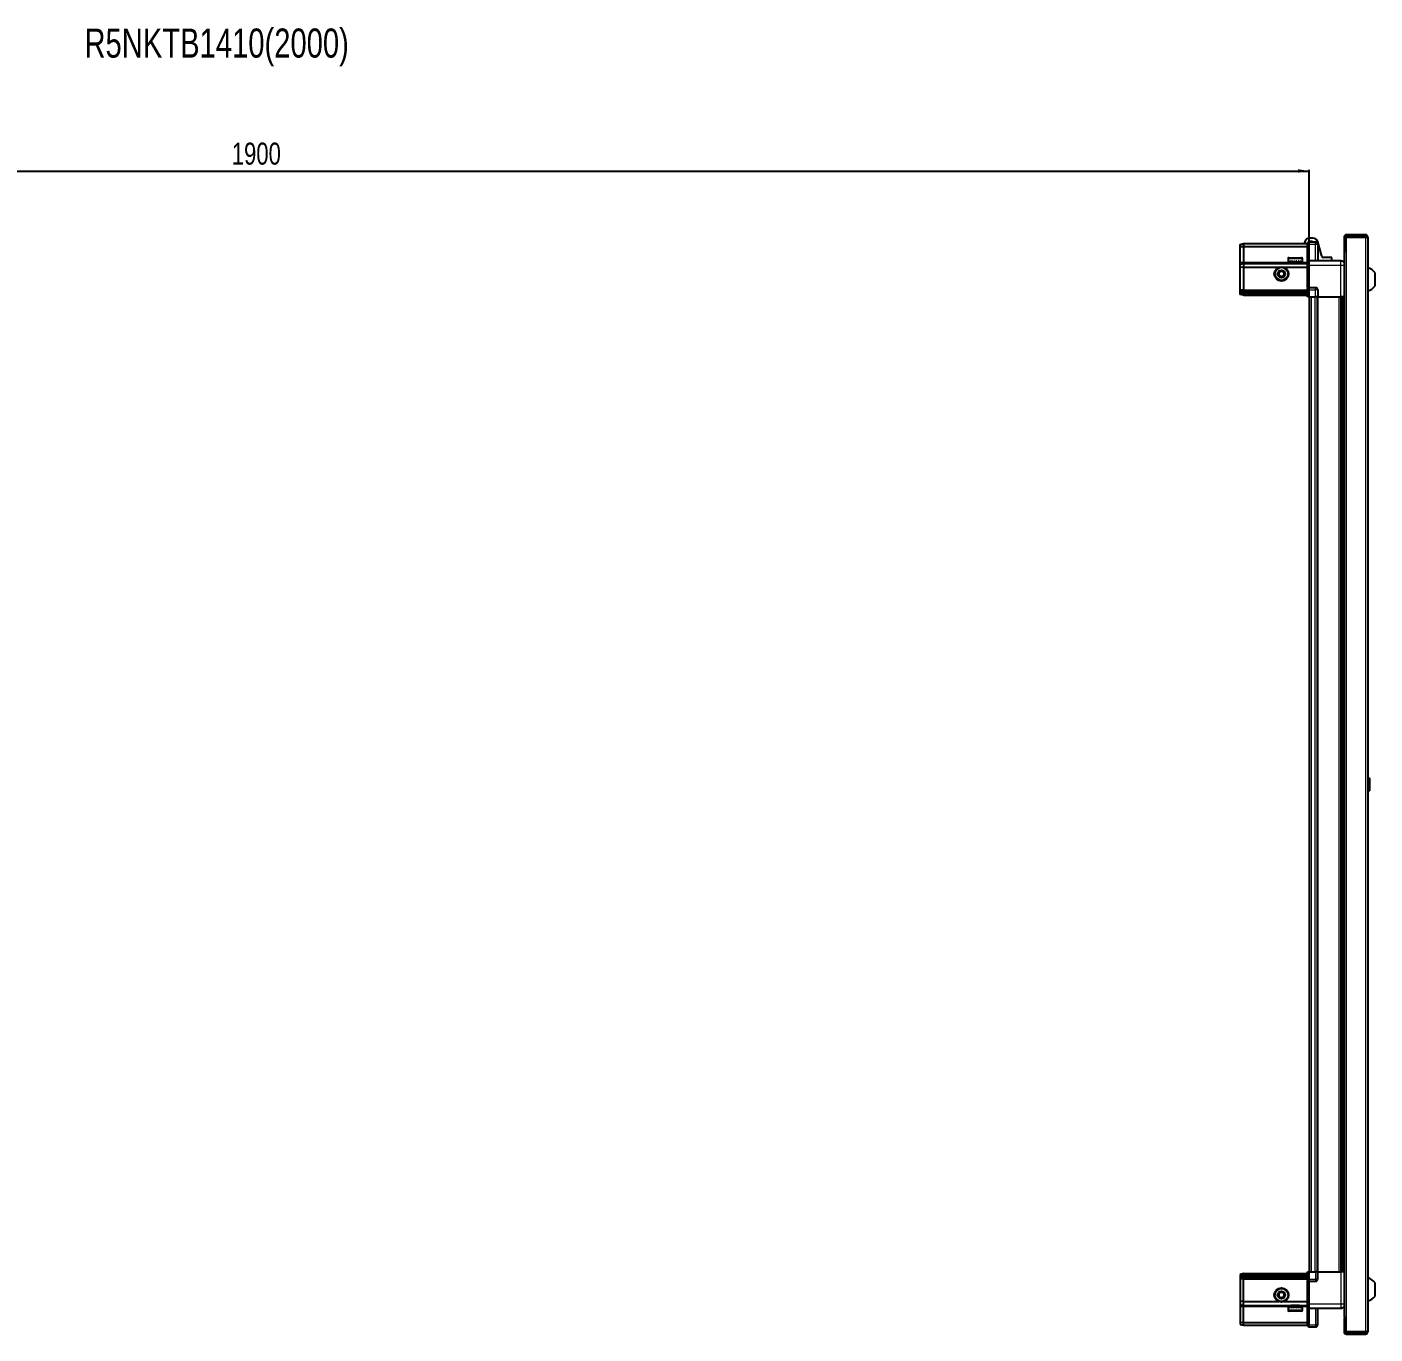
# Model space of a CAD drawing. Header units: millimetres. Extents: x 1219 to 6664, y -1644 to 1865.
# Drawn here: x 3791 to 5016, y 677 to 1865 of the extents above; entities that cross this region are included whole.
import ezdxf

# ---------------------------------------------------------------- set-up
doc = ezdxf.new("R2010")
doc.units = ezdxf.units.MM
doc.layers.add('FORMAT', color=7, linetype='Continuous')
doc.styles.add('SLDTEXTSTYLE0', font='TXT', dxfattribs={"width": 0.75})
doc.dimstyles.new('SLDDIMSTYLE0', dxfattribs={"dimtxt": 20, "dimasz": 10, "dimexe": 0, "dimexo": 0.0625, "dimgap": 5, "dimtad": 2, "dimdec": 1, "dimrnd": 1e-09, "dimzin": 12, "dimdsep": 46, "dimtxsty": 'SLDTEXTSTYLE0', "dimsah": 1, "dimcen": 0.09, "dimadec": 0, "dimazin": 3, "dimtfac": 1, "dimtofl": 0, "dimtmove": 0, "dimatfit": 3, "dimfxl": 0, "dimfrac": 2, "dimtolj": 1, "dimtzin": 12, "dimarcsym": 0})

# ---------------------------------------------------------------- blocks, each defined once
blk = doc.blocks.new('_D_6')
at = {"layer": 'FORMAT'}
for p, q in [((3056.5, 1619.3), (3056.5, 1734.8)), ((3056.5, 1733.8), (4956.5, 1733.8)), ((4956.5, 1619.3), (4956.5, 1734.8))]:
    blk.add_line(p, q, dxfattribs=at)
for points in [[(3056.5, 1733.8), (3066.5, 1732.3), (3066.5, 1735.4)], [(4956.5, 1733.8), (4946.5, 1735.4), (4946.5, 1732.3)]]:
    blk.add_solid(points, dxfattribs=at)
at = {"layer": 'FORMAT', "insert": (3976.9, 1759.6), "char_height": 20, "attachment_point": 1, "style": 'SLDTEXTSTYLE0'}
blk.add_mtext('1900', dxfattribs=at)

msp = doc.modelspace()

# ---------------------------------------------------------------- linework, layer by layer
at = {"color": 7, "linetype": 'Continuous', "lineweight": 25}
for p, q in [((4893.81, 1667.02), (4896.81, 1667.82)), ((4896.81, 1667.82), (4896.81, 1665.32)), ((4896.81, 1667.82), (4955.11, 1667.82)), ((4952.44, 1669.56), (4951.95, 1667.82)), ((4955.98, 1669.32), (4955.11, 1668.82)), ((4955.11, 1668.82), (4955.11, 1667.32)), ((4955.11, 1652.52), (4955.11, 1667.32)), ((4956.31, 1669.32), (4955.98, 1669.32)), ((4956.31, 1667.32), (4956.31, 1669.32)), ((4956.31, 1669.32), (4962.31, 1669.32)), ((4956.31, 1667.32), (4956.31, 1652.52)), ((4960, 1672.82), (4956.77, 1672.82)), ((4964.31, 1667.32), (4964.31, 1652.32)), ((4968.09, 1656.41), (4964.32, 1669.56)), ((4988.31, 1673.72), (4988.31, 1661.32)), ((4989.81, 1673.72), (4989.81, 1661.32)), ((4990.31, 1660.82), (4990.31, 1673.72)), ((4990.31, 1673.72), (5007.71, 1673.72)), ((5007.71, 1675.82), (4990.41, 1675.82)), ((5007.71, 1674.32), (4990.41, 1674.32)), ((5007.71, 1674.32), (5007.71, 1675.82)), ((5007.71, 1673.72), (5009.81, 1673.72)), ((5009.81, 1673.72), (5009.81, 678.92)), ((4893.81, 1665.17), (4893.81, 1667.02)), ((4893.81, 1665.17), (4896.81, 1665.32)), ((4893.81, 1650.82), (4893.81, 1665.17)), ((4896.81, 1665.32), (4896.81, 1650.82)), ((4896.81, 1665.32), (4955.11, 1665.32)), ((4938.11, 1655.02), (4949.51, 1655.02)), ((4977.26, 1655.32), (4969.53, 1655.32)), ((4977.26, 1652.32), (4977.26, 1655.32)), ((4988.21, 1660.82), (4988.21, 691.82)), ((4988.21, 1660.82), (4990.31, 1660.82)), ((4988.31, 1661.32), (4989.81, 1661.32)), ((4893.81, 1649.02), (4893.81, 1650.82)), ((4893.81, 1649.02), (4896.81, 1649.82)), ((4893.81, 1645.99), (4893.81, 1649.02)), ((4896.81, 1646.32), (4893.81, 1645.99)), ((4893.81, 1625.82), (4893.81, 1645.99)), ((4896.81, 1650.82), (4896.81, 1649.82)), ((4896.81, 1649.82), (4896.81, 1646.32)), ((4896.81, 1649.82), (4955.11, 1649.82)), ((4896.81, 1646.32), (4896.81, 1625.82)), ((4896.81, 1646.32), (4928.81, 1646.32)), ((4933.81, 1646.32), (4955.11, 1646.32)), ((4937.31, 1654.22), (4937.31, 1651.32)), ((4937.31, 1651.32), (4937.35, 1651.32)), ((4937.47, 1651.82), (4937.35, 1651.82)), ((4937.35, 1651.82), (4937.35, 1651.32)), ((4937.35, 1651.32), (4937.47, 1651.32)), ((4937.47, 1651.82), (4937.47, 1651.32)), ((4937.47, 1651.32), (4937.88, 1651.32)), ((4938.22, 1651.82), (4937.88, 1651.82)), ((4937.88, 1651.82), (4937.88, 1651.32)), ((4937.88, 1651.32), (4938.22, 1651.32)), ((4938.22, 1651.82), (4938.22, 1651.32)), ((4938.22, 1651.32), (4938.99, 1651.32)), ((4939.52, 1651.82), (4938.99, 1651.82)), ((4938.99, 1651.82), (4938.99, 1651.32)), ((4938.99, 1651.32), (4939.52, 1651.32)), ((4939.41, 1651.32), (4939.41, 1651.22)), ((4939.41, 1651.22), (4948.21, 1651.22)), ((4939.52, 1651.82), (4939.52, 1651.32)), ((4939.52, 1651.32), (4940.57, 1651.32)), ((4939.81, 1650.82), (4940.5, 1650.34)), ((4939.81, 1650.82), (4947.81, 1650.82)), ((4940.5, 1650.34), (4939.81, 1649.86)), ((4939.81, 1649.86), (4939.81, 1649.82)), ((4939.81, 1649.86), (4947.81, 1649.86)), ((4940.5, 1650.34), (4947.12, 1650.34)), ((4941.23, 1651.82), (4940.57, 1651.82)), ((4940.57, 1651.82), (4940.57, 1651.32)), ((4940.57, 1651.32), (4941.23, 1651.32)), ((4941.23, 1651.82), (4941.23, 1651.32)), ((4941.23, 1651.32), (4942.47, 1651.32)), ((4943.2, 1651.82), (4942.47, 1651.82)), ((4942.47, 1651.82), (4942.47, 1651.32)), ((4942.47, 1651.32), (4942.91, 1651.32)), ((4942.91, 1651.82), (4942.91, 1651.32)), ((4943.2, 1651.82), (4943.2, 1651.32)), ((4943.2, 1651.32), (4944.5, 1651.32)), ((4945.23, 1651.82), (4944.5, 1651.82)), ((4944.5, 1651.82), (4944.5, 1651.32)), ((4944.77, 1651.82), (4944.77, 1651.32)), ((4944.77, 1651.32), (4945.23, 1651.32)), ((4945.23, 1651.82), (4945.23, 1651.32)), ((4945.23, 1651.32), (4946.47, 1651.32)), ((4947.12, 1651.82), (4946.47, 1651.82)), ((4946.47, 1651.82), (4946.47, 1651.32)), ((4946.47, 1651.32), (4947.12, 1651.32)), ((4947.12, 1651.82), (4947.12, 1651.32)), ((4947.12, 1651.32), (4948.17, 1651.32)), ((4947.12, 1650.34), (4947.81, 1650.82)), ((4947.81, 1649.86), (4947.12, 1650.34)), ((4947.81, 1649.82), (4947.81, 1649.86)), ((4948.69, 1651.82), (4948.17, 1651.82)), ((4948.17, 1651.82), (4948.17, 1651.32)), ((4948.17, 1651.32), (4948.69, 1651.32)), ((4948.21, 1651.22), (4948.21, 1651.32)), ((4948.69, 1651.82), (4948.69, 1651.32)), ((4948.69, 1651.32), (4949.45, 1651.32)), ((4949.78, 1651.82), (4949.45, 1651.82)), ((4949.45, 1651.82), (4949.45, 1651.32)), ((4949.45, 1651.32), (4949.78, 1651.32)), ((4949.78, 1651.82), (4949.78, 1651.32)), ((4949.78, 1651.32), (4950.17, 1651.32)), ((4950.28, 1651.82), (4950.17, 1651.82)), ((4950.17, 1651.82), (4950.17, 1651.32)), ((4950.17, 1651.32), (4950.28, 1651.32)), ((4950.28, 1651.82), (4950.28, 1651.32)), ((4950.28, 1651.32), (4950.31, 1651.32)), ((4950.31, 1651.32), (4950.31, 1654.22)), ((4955.11, 1652.32), (4955.11, 1652.52)), ((4956.31, 1652.32), (4955.11, 1652.32)), ((4955.11, 1648.32), (4955.11, 1652.32)), ((4955.11, 1628.02), (4955.11, 1648.32)), ((4956.31, 1652.52), (4956.31, 1652.32)), ((4956.31, 1652.32), (4956.31, 1648.32)), ((4956.31, 1652.32), (4985.31, 1652.32)), ((4956.31, 1648.32), (4956.31, 1628.02)), ((5016.41, 1629.32), (5016.41, 1641.32)), ((4893.81, 1624.02), (4893.81, 1625.82)), ((4896.81, 1624.82), (4893.81, 1624.02)), ((4893.81, 1623.28), (4893.81, 1624.02)), ((4896.81, 1623.82), (4893.81, 1623.28)), ((4893.81, 1622.78), (4893.81, 1623.28)), ((4893.81, 1621.63), (4893.81, 1622.78)), ((4896.81, 1622.32), (4893.81, 1622.78)), ((4896.81, 1620.82), (4893.81, 1621.63)), ((4896.81, 1625.82), (4896.81, 1624.82)), ((4896.81, 1624.82), (4896.81, 1623.82)), ((4896.81, 1624.82), (4955.11, 1624.82)), ((4896.81, 1623.82), (4955.11, 1623.82)), ((4896.81, 1623.82), (4896.81, 1622.32)), ((4896.81, 1622.32), (4896.81, 1620.82)), ((4896.81, 1622.32), (4955.11, 1622.32)), ((4896.81, 1620.82), (4955.11, 1620.82)), ((4955.11, 1627.82), (4955.11, 1628.02)), ((4956.31, 1627.82), (4955.11, 1627.82)), ((4955.11, 1627.82), (4955.11, 1627.15)), ((4955.11, 1619.32), (4955.11, 1627.15)), ((4955.98, 1619.32), (4955.11, 1619.32)), ((4955.98, 1625.82), (4955.98, 1619.32)), ((4956.31, 1619.32), (4955.98, 1619.32)), ((4956.31, 1628.02), (4956.31, 1627.82)), ((4956.31, 1625.82), (4956.31, 1627.82)), ((4956.31, 1625.82), (4956.31, 1627.82)), ((4956.31, 1627.82), (4962.31, 1627.82)), ((4956.31, 1625.82), (4956.31, 1619.32)), ((4956.31, 1619.32), (4962.31, 1619.32)), ((4956.46, 1619.32), (4956.46, 733.32)), ((4964.31, 1619.32), (4962.31, 1619.32)), ((4963.66, 1619.32), (4963.66, 733.32)), ((4964.31, 1625.82), (4964.31, 1619.32)), ((4964.31, 1619.32), (4985.31, 1619.32)), ((4986.33, 733.32), (4986.33, 1619.32)), ((4986.37, 733.32), (4986.37, 1619.32)), ((4988.16, 1619.32), (4988.16, 733.32)), ((5010.8, 1182.11), (5009.81, 1181.12)), ((5011.31, 1182.11), (5010.8, 1182.11)), ((5010.8, 1182.11), (5010.8, 1170.54)), ((5011.31, 1182.11), (5011.31, 1170.54)), ((5009.81, 1171.52), (5010.8, 1170.54)), ((5010.8, 1170.54), (5011.31, 1170.54)), ((4896.81, 731.82), (4893.81, 731.02)), ((4893.81, 731.02), (4893.81, 729.87)), ((4896.81, 730.32), (4893.81, 729.87)), ((4893.81, 729.87), (4893.81, 729.37)), ((4896.81, 728.82), (4893.81, 729.37)), ((4893.81, 729.37), (4893.81, 728.63)), ((4896.81, 727.82), (4893.81, 728.63)), ((4893.81, 728.63), (4893.81, 726.82)), ((4893.81, 726.82), (4893.81, 706.66)), ((4896.81, 730.32), (4896.81, 731.82)), ((4896.81, 731.82), (4955.11, 731.82)), ((4896.81, 728.82), (4896.81, 730.32)), ((4896.81, 730.32), (4955.11, 730.32)), ((4896.81, 728.82), (4955.11, 728.82)), ((4896.81, 727.82), (4896.81, 728.82)), ((4896.81, 727.82), (4955.11, 727.82)), ((4896.81, 726.82), (4896.81, 727.82)), ((4896.81, 706.32), (4896.81, 726.82)), ((4955.11, 725.5), (4955.11, 733.32)), ((4955.11, 733.32), (4955.98, 733.32)), ((4955.11, 725.5), (4955.11, 724.82)), ((4956.31, 724.82), (4955.11, 724.82)), ((4955.11, 724.62), (4955.11, 724.82)), ((4955.11, 704.32), (4955.11, 724.62)), ((4955.98, 733.32), (4955.98, 733.32)), ((4955.98, 733.32), (4955.98, 726.82)), ((4956.31, 733.32), (4955.98, 733.32)), ((4956.31, 733.32), (4956.31, 726.82)), ((4956.31, 733.32), (4956.31, 733.32)), ((4956.31, 733.32), (4962.31, 733.32)), ((4956.31, 733.32), (4956.31, 726.82)), ((4956.31, 724.82), (4956.31, 726.82)), ((4956.31, 724.82), (4956.31, 724.62)), ((4956.31, 724.82), (4962.31, 724.82)), ((4956.31, 724.62), (4956.31, 704.32)), ((4964.31, 733.32), (4962.31, 733.32)), ((4964.31, 726.82), (4964.31, 733.32)), ((4964.31, 733.32), (4985.31, 733.32)), ((5016.41, 711.32), (5016.41, 723.32)), ((4896.81, 706.32), (4893.81, 706.66)), ((4893.81, 706.66), (4893.81, 703.63)), ((4893.81, 703.63), (4896.81, 702.82)), ((4893.81, 703.63), (4893.81, 701.82)), ((4893.81, 701.82), (4893.81, 687.48)), ((4896.81, 706.32), (4928.81, 706.32)), ((4896.81, 702.82), (4896.81, 706.32)), ((4896.81, 702.82), (4955.11, 702.82)), ((4896.81, 701.82), (4896.81, 702.82)), ((4896.81, 687.32), (4896.81, 701.82)), ((4933.81, 706.32), (4955.11, 706.32)), ((4937.31, 701.32), (4937.31, 698.42)), ((4937.33, 701.32), (4937.31, 701.32)), ((4937.33, 700.82), (4937.33, 701.32)), ((4937.43, 701.32), (4937.33, 701.32)), ((4937.33, 700.82), (4937.43, 700.82)), ((4937.43, 700.82), (4937.43, 701.32)), ((4937.8, 701.32), (4937.43, 701.32)), ((4937.8, 700.82), (4937.8, 701.32)), ((4938.12, 701.32), (4937.8, 701.32)), ((4937.8, 700.82), (4938.12, 700.82)), ((4938.12, 700.82), (4938.12, 701.32)), ((4938.86, 701.32), (4938.12, 701.32)), ((4938.86, 700.82), (4938.86, 701.32)), ((4939.37, 701.32), (4938.86, 701.32)), ((4938.86, 700.82), (4939.37, 700.82)), ((4939.37, 700.82), (4939.37, 701.32)), ((4940.4, 701.32), (4939.37, 701.32)), ((4939.41, 701.42), (4939.41, 701.32)), ((4948.21, 701.42), (4939.41, 701.42)), ((4939.81, 702.82), (4939.81, 702.79)), ((4939.81, 702.79), (4940.5, 702.31)), ((4947.81, 702.79), (4939.81, 702.79)), ((4940.5, 702.31), (4939.81, 701.82)), ((4947.81, 701.82), (4939.81, 701.82)), ((4940.4, 700.82), (4940.4, 701.32)), ((4941.05, 701.32), (4940.4, 701.32)), ((4940.4, 700.82), (4941.05, 700.82)), ((4947.12, 702.31), (4940.5, 702.31)), ((4941.05, 700.82), (4941.05, 701.32)), ((4942.28, 701.32), (4941.05, 701.32)), ((4942.28, 700.82), (4942.28, 701.32)), ((4942.77, 701.32), (4942.28, 701.32)), ((4942.28, 700.82), (4943, 700.82)), ((4942.77, 700.82), (4942.77, 701.32)), ((4943, 700.82), (4943, 701.32)), ((4944.3, 701.32), (4943, 701.32)), ((4944.3, 700.82), (4944.3, 701.32)), ((4944.3, 700.82), (4945.04, 700.82)), ((4944.64, 700.82), (4944.64, 701.32)), ((4945.04, 701.32), (4944.64, 701.32)), ((4945.04, 700.82), (4945.04, 701.32)), ((4946.28, 701.32), (4945.04, 701.32)), ((4946.28, 700.82), (4946.28, 701.32)), ((4946.95, 701.32), (4946.28, 701.32)), ((4946.28, 700.82), (4946.95, 700.82)), ((4946.95, 700.82), (4946.95, 701.32)), ((4948.02, 701.32), (4946.95, 701.32)), ((4947.12, 702.31), (4947.81, 702.79)), ((4947.81, 701.82), (4947.12, 702.31)), ((4947.81, 702.79), (4947.81, 702.82)), ((4948.02, 700.82), (4948.02, 701.32)), ((4948.55, 701.32), (4948.02, 701.32)), ((4948.02, 700.82), (4948.55, 700.82)), ((4948.21, 701.32), (4948.21, 701.42)), ((4948.55, 700.82), (4948.55, 701.32)), ((4949.34, 701.32), (4948.55, 701.32)), ((4949.34, 700.82), (4949.34, 701.32)), ((4949.7, 701.32), (4949.34, 701.32)), ((4949.34, 700.82), (4949.7, 700.82)), ((4949.7, 700.82), (4949.7, 701.32)), ((4950.13, 701.32), (4949.7, 701.32)), ((4950.13, 700.82), (4950.13, 701.32)), ((4950.26, 701.32), (4950.13, 701.32)), ((4950.13, 700.82), (4950.26, 700.82)), ((4950.26, 700.82), (4950.26, 701.32)), ((4950.31, 701.32), (4950.26, 701.32)), ((4950.31, 698.42), (4950.31, 701.32)), ((4955.11, 700.32), (4955.11, 704.32)), ((4956.31, 700.32), (4955.11, 700.32)), ((4955.11, 700.12), (4955.11, 700.32)), ((4955.11, 685.32), (4955.11, 700.12)), ((4956.31, 704.32), (4956.31, 700.32)), ((4956.31, 700.32), (4956.31, 700.12)), ((4956.31, 700.32), (4985.31, 700.32)), ((4956.31, 700.12), (4956.31, 685.32)), ((4956.31, 700.12), (4956.31, 685.32)), ((4964.31, 685.32), (4964.31, 700.32)), ((4893.81, 687.48), (4896.81, 687.32)), ((4893.81, 687.48), (4893.81, 685.63)), ((4896.81, 687.32), (4955.11, 687.32)), ((4896.81, 684.82), (4896.81, 687.32)), ((4949.51, 697.62), (4938.11, 697.62)), ((4990.31, 691.82), (4988.21, 691.82)), ((4988.31, 691.32), (4989.81, 691.32)), ((4988.31, 691.32), (4988.31, 678.92)), ((4989.81, 691.32), (4989.81, 678.92)), ((4990.31, 678.92), (4990.31, 691.82)), ((4893.81, 685.63), (4896.81, 684.82)), ((4896.81, 684.82), (4955.11, 684.82)), ((4955.11, 685.32), (4955.11, 683.82)), ((4955.11, 683.82), (4955.98, 683.32)), ((4956.31, 683.32), (4955.98, 683.32)), ((4956.31, 683.32), (4956.31, 685.32)), ((4956.31, 683.32), (4962.31, 683.32)), ((5007.71, 678.92), (4990.31, 678.92)), ((4990.41, 678.32), (5007.71, 678.32)), ((4990.41, 676.82), (5007.71, 676.82)), ((5009.81, 678.92), (5007.71, 678.92)), ((5007.71, 678.32), (5007.71, 676.82))]:
    msp.add_line(p, q, dxfattribs=at)
at = {"color": 8, "linetype": 'Continuous', "lineweight": 18}
for p, q in [((4956.31, 1667.32), (4955.11, 1667.32)), ((4956.31, 1667.32), (4962.31, 1667.32)), ((4962.31, 1667.32), (4962.31, 1669.32)), ((4962.31, 1652.32), (4962.31, 1667.32)), ((4962.31, 1667.32), (4964.31, 1667.32)), ((4989.81, 1673.72), (4988.31, 1673.72)), ((4990.41, 1674.32), (4990.41, 1675.82)), ((5007.71, 1673.72), (5007.71, 678.92)), ((4990.31, 1660.82), (4990.31, 691.82)), ((4893.81, 1650.82), (4896.81, 1650.82)), ((4896.81, 1650.82), (4939.81, 1650.82)), ((4937.31, 1654.22), (4950.31, 1654.22)), ((4947.81, 1650.82), (4955.11, 1650.82)), ((4955.11, 1652.52), (4956.31, 1652.52)), ((4956.31, 1648.32), (4955.11, 1648.32)), ((4956.31, 1648.32), (4985.31, 1648.32)), ((4985.31, 1619.32), (4985.31, 1648.32)), ((4896.81, 1625.82), (4893.81, 1625.82)), ((4896.81, 1625.82), (4955.11, 1625.82)), ((4955.11, 1628.02), (4956.31, 1628.02)), ((4956.31, 1625.82), (4955.98, 1625.82)), ((4956.31, 1625.82), (4962.31, 1625.82)), ((4958.46, 1619.32), (4958.46, 733.32)), ((4961.66, 1619.32), (4961.66, 733.32)), ((4962.31, 1625.82), (4962.31, 1627.82)), ((4964.31, 1625.82), (4962.31, 1625.82)), ((4962.31, 1619.32), (4962.31, 1625.82)), ((4964.31, 1619.32), (4964.31, 733.32)), ((4983.71, 733.32), (4983.71, 1619.32)), ((4985.13, 1619.32), (4985.13, 733.32)), ((4987.58, 733.32), (4987.58, 1619.32)), ((4896.81, 726.82), (4893.81, 726.82)), ((4896.81, 726.82), (4955.11, 726.82)), ((4956.31, 724.62), (4955.11, 724.62)), ((4956.31, 733.32), (4955.98, 733.32)), ((4956.31, 726.82), (4955.98, 726.82)), ((4956.31, 726.82), (4962.31, 726.82)), ((4962.31, 733.32), (4962.31, 726.82)), ((4964.31, 726.82), (4962.31, 726.82)), ((4962.31, 726.82), (4962.31, 724.82)), ((4985.31, 733.32), (4985.31, 704.32)), ((4893.81, 701.82), (4896.81, 701.82)), ((4896.81, 701.82), (4939.81, 701.82)), ((4947.81, 701.82), (4955.11, 701.82)), ((4956.31, 704.32), (4955.11, 704.32)), ((4956.31, 700.12), (4955.11, 700.12)), ((4956.31, 704.32), (4985.31, 704.32)), ((4962.31, 700.32), (4962.31, 685.32)), ((4950.31, 698.42), (4937.31, 698.42)), ((4956.31, 685.32), (4955.11, 685.32)), ((4956.31, 685.32), (4962.31, 685.32)), ((4962.31, 685.32), (4962.31, 683.32)), ((4962.31, 685.32), (4964.31, 685.32)), ((4989.81, 678.92), (4988.31, 678.92)), ((4990.41, 678.32), (4990.41, 676.82))]:
    msp.add_line(p, q, dxfattribs=at)
at = {"color": 7, "linetype": 'Continuous', "lineweight": 25}
for centre, radius in [((4931.31, 1640.32), 6.5), ((4931.31, 1640.32), 3.46), ((4931.31, 712.32), 6.5), ((4931.31, 712.32), 3.46)]:
    msp.add_circle(centre, radius, dxfattribs=at)
at = {"color": 8, "linetype": 'Continuous', "lineweight": 18}
for centre in [(4931.31, 1640.32), (4931.31, 712.32)]:
    msp.add_circle(centre, 5.7, dxfattribs=at)
at = {"color": 7, "linetype": 'Continuous', "lineweight": 25}
for centre, radius, start, end in [((4956.77, 1668.32), 4.5, 90, 164), ((4958.36, 1667.92), 1.9, 47.4631, 132.5369), ((4960, 1668.32), 4.5, 16, 90), ((4962.31, 1667.32), 2, 0, 90), ((4990.41, 1673.72), 2.1, 90, 180), ((4990.41, 1673.72), 0.6, 90, 180), ((5007.71, 1673.72), 2.1, 0, 90), ((5007.71, 1673.72), 0.6, 0, 90), ((4938.11, 1654.22), 0.8, 90, 180), ((4949.51, 1654.22), 0.8, 0, 90), ((4969.53, 1656.82), 1.5, 196, 270), ((4931.31, 1640.32), 2.5, 60.74103, 120.74103), ((4939.41, 1650.82), 0.4, 0, 90), ((4948.21, 1650.82), 0.4, 90, 180), ((5006.79, 1634.3), 11.91, 36.1266, 75.29965), ((4931.31, 1640.32), 2.5, 120.74103, 180.74103), ((4931.31, 1640.32), 2.5, 180.74103, 240.74103), ((4931.31, 1640.32), 2.5, 240.74103, 300.74103), ((4931.31, 1640.32), 2.5, 0.74103, 60.74103), ((4931.31, 1640.32), 2.5, 300.74103, 0.74103), ((4962.31, 1625.82), 2, 0, 90), ((5006.79, 1636.35), 11.91, 284.70035, 323.8734), ((4962.31, 726.82), 2, 270, 0), ((5006.79, 716.3), 11.91, 36.1266, 75.29965), ((4931.31, 712.32), 2.5, 155.91157, 215.91157), ((4931.31, 712.32), 2.5, 95.91157, 155.91157), ((4931.31, 712.32), 2.5, 35.91157, 95.91157), ((4931.31, 712.32), 2.5, 275.91157, 335.91157), ((4931.31, 712.32), 2.5, 335.91157, 35.91157), ((5006.79, 718.35), 11.91, 284.70035, 323.8734), ((4931.31, 712.32), 2.5, 215.91157, 275.91157), ((4939.41, 701.82), 0.4, 270, 0), ((4948.21, 701.82), 0.4, 180, 270), ((4938.11, 698.42), 0.8, 180, 270), ((4949.51, 698.42), 0.8, 270, 0), ((4962.31, 685.32), 2, 270, 0), ((4990.41, 678.92), 2.1, 180, 270), ((4990.41, 678.92), 0.6, 180, 270), ((5007.71, 678.92), 2.1, 270, 0), ((5007.71, 678.92), 0.6, 270, 0)]:
    msp.add_arc(centre, radius, start, end, dxfattribs=at)
for centre, start_param, end_param in [((4952.51, 1625.82), 0, 0.7227342), ((4952.51, 726.82), 5.5604511, 6.2831853)]:
    msp.add_ellipse(centre, major_axis=(3.46, 0), ratio=0.5773503, start_param=start_param, end_param=end_param, dxfattribs=at)
for points, knots in [([(4928.79, 1641.73), (4929.24, 1642), (4930.06, 1642.49), (4930.89, 1642.98), (4931.27, 1643.21)], [0, 0, 0, 0, 0.5346859, 1, 1, 1, 1]), ([(4931.27, 1643.21), (4931.72, 1642.96), (4932.57, 1642.49), (4933.4, 1642.02), (4933.79, 1641.8)], [0, 0, 0, 0, 0.5346859, 1, 1, 1, 1]), ([(4985.31, 1652.32), (4985.75, 1652.28), (4986.43, 1652.21), (4987.24, 1651.77), (4987.8, 1651.33), (4988.08, 1650.96), (4988.21, 1650.77)], [0, 0, 0, 0, 0.3842982, 0.5911726, 0.8024372, 1, 1, 1, 1]), ([(4928.83, 1638.85), (4928.83, 1638.97), (4928.82, 1639.57), (4928.81, 1640.57), (4928.8, 1641.39), (4928.79, 1641.73)], [0, 0, 0, 0, 0.1331247, 0.6370994, 1, 1, 1, 1]), ([(4931.35, 1637.44), (4930.9, 1637.69), (4930.06, 1638.16), (4929.22, 1638.63), (4928.83, 1638.85)], [0, 0, 0, 0, 0.5346859, 1, 1, 1, 1]), ([(4933.83, 1638.91), (4933.39, 1638.65), (4932.56, 1638.16), (4931.73, 1637.67), (4931.35, 1637.44)], [0, 0, 0, 0, 0.53468586, 1, 1, 1, 1]), ([(4933.79, 1641.8), (4933.8, 1641.45), (4933.81, 1640.63), (4933.82, 1639.64), (4933.83, 1639.04), (4933.83, 1638.91)], [0, 0, 0, 0, 0.3629006, 0.8668753, 1, 1, 1, 1]), ([(4988.16, 1619.32), (4988.12, 1619.32), (4987.9, 1619.32), (4987.18, 1619.32), (4986.22, 1619.32), (4985.57, 1619.32), (4985.31, 1619.32)], [0, 0, 0, 0, 0.0717073, 0.4209791, 0.7702508, 1, 1, 1, 1]), ([(4988.16, 733.32), (4988.12, 733.32), (4987.9, 733.32), (4987.18, 733.32), (4986.22, 733.32), (4985.57, 733.32), (4985.31, 733.32)], [0, 0, 0, 0, 0.0717073, 0.4209791, 0.7702508, 1, 1, 1, 1]), ([(4928.44, 712.03), (4928.65, 712.5), (4929.04, 713.38), (4929.44, 714.25), (4929.62, 714.66)], [0, 0, 0, 0, 0.53468586, 1, 1, 1, 1]), ([(4930.13, 709.69), (4929.83, 710.11), (4929.26, 710.89), (4928.7, 711.66), (4928.44, 712.03)], [0, 0, 0, 0, 0.5346859, 1, 1, 1, 1]), ([(4929.62, 714.66), (4929.96, 714.7), (4930.78, 714.78), (4931.77, 714.88), (4932.36, 714.95), (4932.49, 714.96)], [0, 0, 0, 0, 0.3629006, 0.8668753, 1, 1, 1, 1]), ([(4932.49, 714.96), (4932.79, 714.54), (4933.36, 713.76), (4933.92, 712.98), (4934.18, 712.62)], [0, 0, 0, 0, 0.5346859, 1, 1, 1, 1]), ([(4934.18, 712.62), (4933.97, 712.15), (4933.58, 711.27), (4933.19, 710.39), (4933, 709.99)], [0, 0, 0, 0, 0.5346859, 1, 1, 1, 1]), ([(4933, 709.99), (4932.88, 709.97), (4932.28, 709.91), (4931.29, 709.81), (4930.48, 709.72), (4930.13, 709.69)], [0, 0, 0, 0, 0.1331247, 0.6370994, 1, 1, 1, 1]), ([(4985.31, 700.32), (4985.75, 700.37), (4986.43, 700.44), (4987.24, 700.88), (4987.8, 701.32), (4988.08, 701.69), (4988.21, 701.87)], [0, 0, 0, 0, 0.3842982, 0.5911726, 0.8024372, 1, 1, 1, 1])]:
    msp.add_open_spline(points, degree=3, knots=knots, dxfattribs=at)
at = {"color": 8, "linetype": 'Continuous', "lineweight": 18}
for points in [[(4985.31, 1648.32), (4985.31, 1648.85), (4985.31, 1649.9), (4985.31, 1651.22), (4985.31, 1652.14), (4985.31, 1652.26), (4985.31, 1652.32)], [(4985.31, 704.32), (4985.31, 703.8), (4985.31, 702.75), (4985.31, 701.43), (4985.31, 700.5), (4985.31, 700.38), (4985.31, 700.32)]]:
    msp.add_open_spline(points, degree=3, dxfattribs=at)
for points in [[(4985.31, 1648.32), (4985.75, 1648.32), (4986.43, 1648.32), (4987.24, 1648.32), (4987.8, 1648.32), (4988.08, 1648.32), (4988.21, 1648.32)], [(4985.31, 704.32), (4985.75, 704.32), (4986.43, 704.32), (4987.24, 704.32), (4987.8, 704.32), (4988.08, 704.32), (4988.21, 704.32)]]:
    msp.add_open_spline(points, degree=3, knots=[0, 0, 0, 0, 0.3842982, 0.5911726, 0.8024372, 1, 1, 1, 1], dxfattribs=at)

# ---------------------------------------------------------------- texts
at = {"layer": 'FORMAT', "insert": (3842.93, 1863.29), "char_height": 26.4583, "attachment_point": 1, "style": 'SLDTEXTSTYLE0'}
msp.add_mtext('R5NKTB1410(2000)', dxfattribs=at)

# ---------------------------------------------------------------- dimensions: what is measured, and where the dimension line sits
at = {"layer": 'FORMAT'}
dim = msp.add_linear_dim(base=(4956.46, 1733.82), p1=(3056.46, 1619.32), p2=(4956.46, 1619.32), angle=0, dimstyle='SLDDIMSTYLE0', dxfattribs=at)
dim.commit()
dim.dimension.update_dxf_attribs({"geometry": '_D_6', "text_midpoint": (4006.46, 1733.82), "dimtype": 160})

doc.saveas('drawing.dxf')
